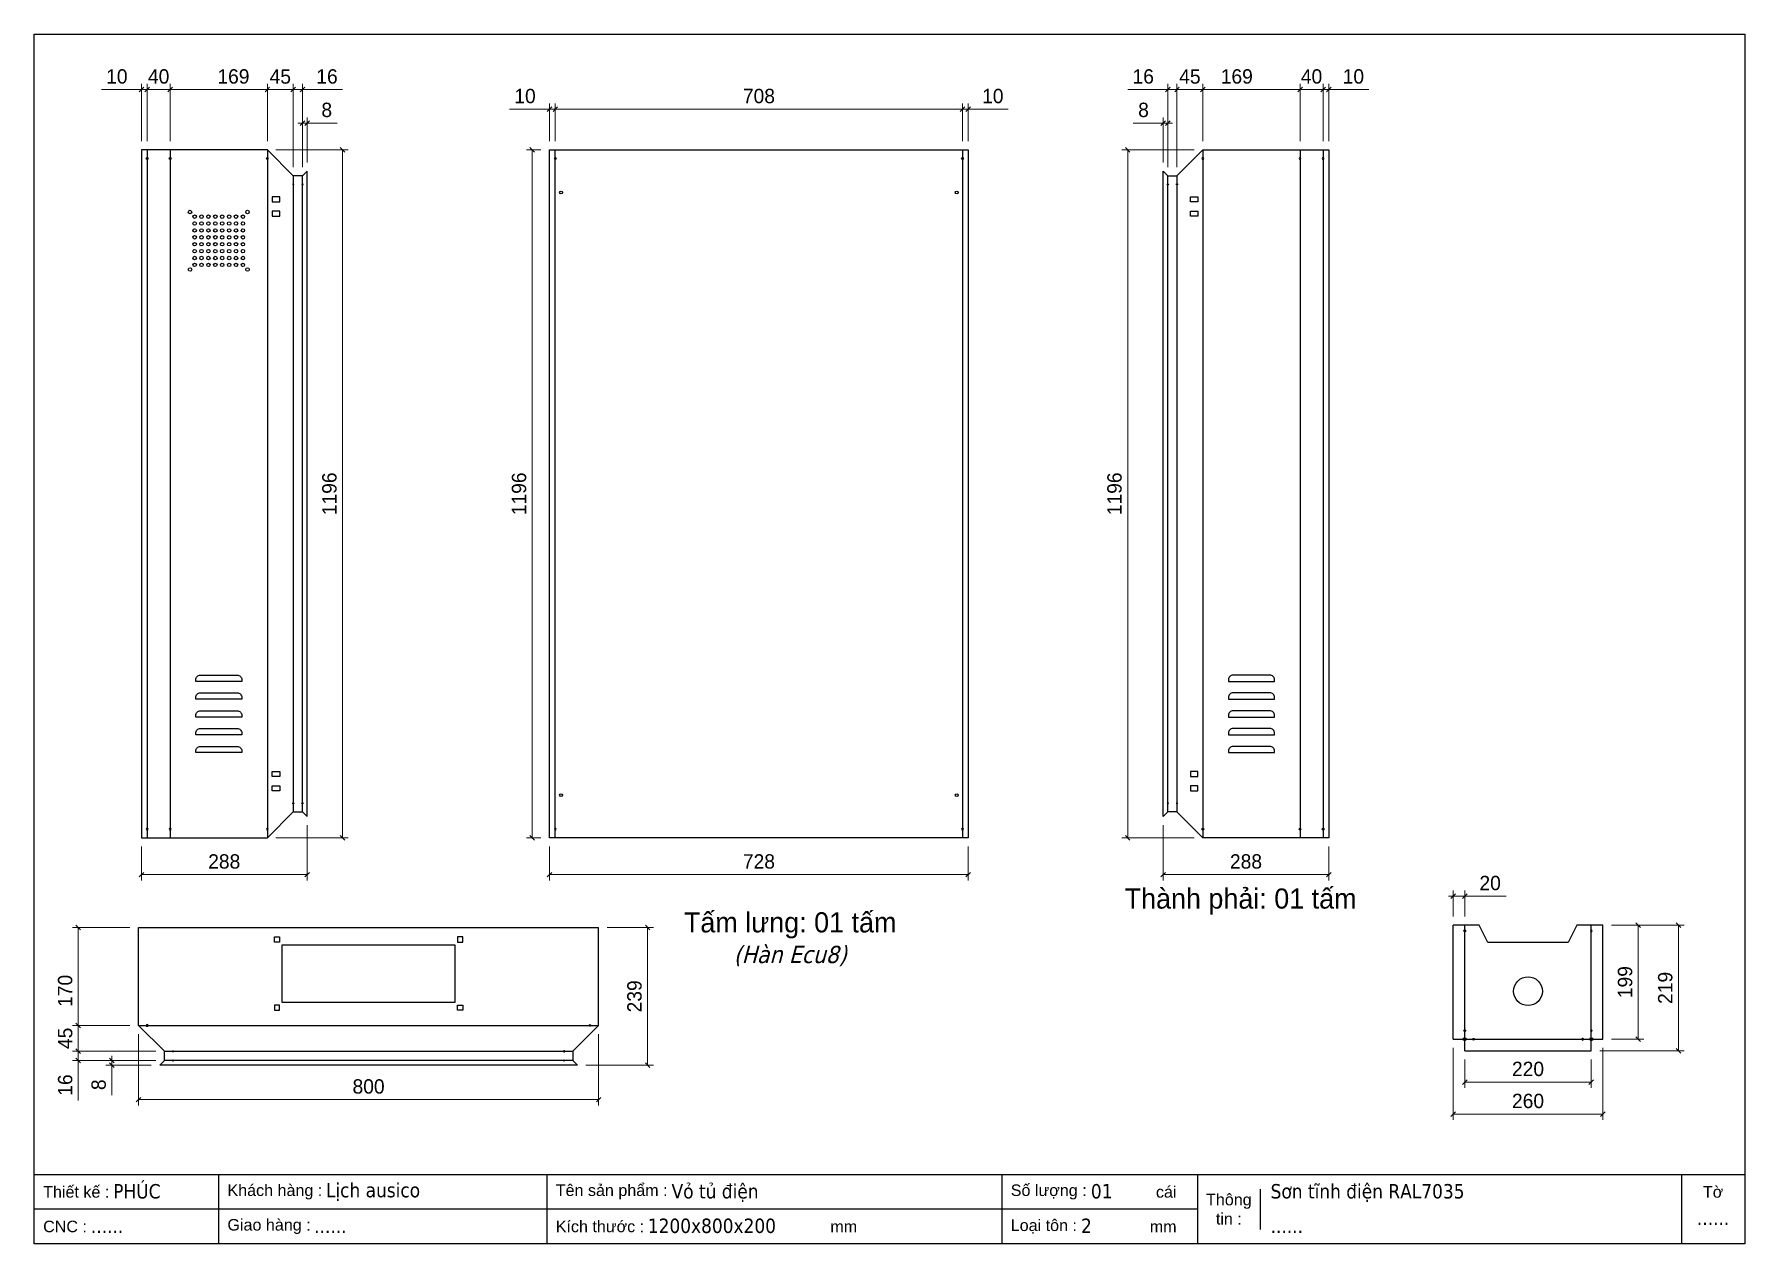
# Model space of a CAD drawing. Header units: millimetres. Extents: x 0 to 2974, y 0 to 2103.
import ezdxf
from ezdxf.enums import TextEntityAlignment as Align

# ---------------------------------------------------------------- set-up
doc = ezdxf.new("R2010")
doc.units = ezdxf.units.MM
doc.layers.add('CNC', color=7, linetype='Continuous')
doc.layers.add('DIM', color=253, linetype='Continuous')
doc.styles.add('Arial', font='arial.ttf')
doc.styles.add('Tahoma (Input Text)', font='tahoma.ttf')
doc.dimstyles.new('Dim-25', dxfattribs={"dimtxt": 25, "dimasz": 8, "dimexe": 10, "dimexo": 15, "dimgap": 10, "dimtad": 1, "dimdec": 0, "dimtxsty": 'Standard', "dimblk": 'OBLIQUE', "dimcen": 10, "dimclrd": 5, "dimclre": 5, "dimclrt": 3, "dimazin": 3, "dimtfac": 1, "dimtdec": 0, "dimtmove": 0, "dimatfit": 3, "dimldrblk": 'OBLIQUE', "dimlwd": 9, "dimlwe": 9})

# ---------------------------------------------------------------- blocks, each defined once
blk = doc.blocks.new('*D1')
at = {"color": 0, "linetype": 'ByBlock', "lineweight": -2}
for p, q in [((240.4, 2010.7), (232.4, 2002.7)), ((401.4, 2002.7), (409.4, 2010.7))]:
    blk.add_line(p, q, dxfattribs=at)
at = {"layer": 'Defpoints', "color": 0, "transparency": 16777216}
for p in [(405.4, 2006.7), (236.4, 1901.9), (405.4, 1901.9)]:
    blk.add_point(p, dxfattribs=at)
at = {"layer": 'DIM', "color": 5, "lineweight": 9, "transparency": 16777216}
for p, q in [((236.4, 1916.9), (236.4, 2016.7)), ((236.4, 2006.7), (405.4, 2006.7)), ((405.4, 1916.9), (405.4, 2016.7))]:
    blk.add_line(p, q, dxfattribs=at)
at = {"layer": 'DIM', "color": 3, "transparency": 16777216, "insert": (346.4, 2029.5), "char_height": 25, "attachment_point": 5}
blk.add_mtext('169', dxfattribs=at)
blk = doc.blocks.new('_Oblique')
at = {"color": 0, "linetype": 'ByBlock', "lineweight": -2}
blk.add_line((-0.5, -0.5), (0.5, 0.5), dxfattribs=at)
blk = doc.blocks.new('*D2')
at = {"color": 0, "linetype": 'ByBlock', "lineweight": -2}
for p, q in [((409.4, 2010.7), (401.4, 2002.7)), ((446.4, 2002.7), (454.4, 2010.7))]:
    blk.add_line(p, q, dxfattribs=at)
at = {"layer": 'Defpoints', "color": 0, "transparency": 16777216}
for p in [(450.4, 2006.7), (405.4, 1901.9), (450.4, 1856.9)]:
    blk.add_point(p, dxfattribs=at)
at = {"layer": 'DIM', "color": 5, "lineweight": 9, "transparency": 16777216}
for p, q in [((405.4, 1916.9), (405.4, 2016.7)), ((405.4, 2006.7), (450.4, 2006.7)), ((450.4, 1871.9), (450.4, 2016.7))]:
    blk.add_line(p, q, dxfattribs=at)
at = {"layer": 'DIM', "color": 3, "transparency": 16777216, "insert": (427.9, 2029.4), "char_height": 25, "attachment_point": 5}
blk.add_mtext('45', dxfattribs=at)
blk = doc.blocks.new('*D3')
at = {"color": 0, "linetype": 'ByBlock', "lineweight": -2}
for p, q in [((190.4, 645.8), (182.4, 637.8)), ((470.4, 637.8), (478.4, 645.8))]:
    blk.add_line(p, q, dxfattribs=at)
at = {"layer": 'Defpoints', "color": 0, "transparency": 16777216}
for p in [(474.4, 742.9), (186.4, 705.9), (186.4, 641.8)]:
    blk.add_point(p, dxfattribs=at)
at = {"layer": 'DIM', "color": 5, "lineweight": 9, "transparency": 16777216}
for p, q in [((474.4, 727.9), (474.4, 631.8)), ((186.4, 690.9), (186.4, 631.8)), ((474.4, 641.8), (186.4, 641.8))]:
    blk.add_line(p, q, dxfattribs=at)
at = {"layer": 'DIM', "color": 3, "transparency": 16777216, "insert": (330.4, 664.6), "char_height": 25, "attachment_point": 5}
blk.add_mtext('288', dxfattribs=at)
blk = doc.blocks.new('*D4')
at = {"color": 0, "linetype": 'ByBlock', "lineweight": -2}
for p, q in [((446.4, 2002.7), (454.4, 2010.7)), ((470.4, 2010.7), (462.4, 2002.7))]:
    blk.add_line(p, q, dxfattribs=at)
at = {"layer": 'Defpoints', "color": 0, "transparency": 16777216}
for p in [(466.4, 2006.7), (450.4, 1856.9), (466.4, 1856.9)]:
    blk.add_point(p, dxfattribs=at)
at = {"layer": 'DIM', "color": 5, "lineweight": 9, "transparency": 16777216}
for p, q in [((450.4, 2006.7), (442.4, 2006.7)), ((450.4, 1871.9), (450.4, 2016.7)), ((450.4, 2006.7), (466.4, 2006.7)), ((466.4, 1871.9), (466.4, 2016.7)), ((466.4, 2006.7), (535.9, 2006.7))]:
    blk.add_line(p, q, dxfattribs=at)
at = {"layer": 'DIM', "color": 3, "transparency": 16777216, "insert": (509.1, 2029.5), "char_height": 25, "attachment_point": 5}
blk.add_mtext('16', dxfattribs=at)
blk = doc.blocks.new('*D5')
at = {"color": 0, "linetype": 'ByBlock', "lineweight": -2}
for p, q in [((462.4, 1944.5), (470.4, 1952.5)), ((478.4, 1952.5), (470.4, 1944.5))]:
    blk.add_line(p, q, dxfattribs=at)
at = {"layer": 'Defpoints', "color": 0, "transparency": 16777216}
for p in [(474.4, 1948.5), (466.4, 1856.9), (474.4, 1864.9)]:
    blk.add_point(p, dxfattribs=at)
at = {"layer": 'DIM', "color": 5, "lineweight": 9, "transparency": 16777216}
for p, q in [((466.4, 1948.5), (458.4, 1948.5)), ((466.4, 1871.9), (466.4, 1958.5)), ((466.4, 1948.5), (474.4, 1948.5)), ((474.4, 1879.9), (474.4, 1958.5)), ((474.4, 1948.5), (526.9, 1948.5))]:
    blk.add_line(p, q, dxfattribs=at)
at = {"layer": 'DIM', "color": 3, "transparency": 16777216, "insert": (508.7, 1971.3), "char_height": 25, "attachment_point": 5}
blk.add_mtext('8', dxfattribs=at)
blk = doc.blocks.new('f3daunguoc')
at = {"layer": 'CNC', "color": 2, "lineweight": -3}
blk.add_circle((0, 0), 1.5, dxfattribs=at)
blk = doc.blocks.new('f2dauxuoi')
at = {"layer": 'CNC', "color": 2, "lineweight": -3}
blk.add_circle((0, 0), 1, dxfattribs=at)
blk = doc.blocks.new('*D6')
at = {"color": 0, "linetype": 'ByBlock', "lineweight": -2}
for p, q in [((200.4, 2010.7), (192.4, 2002.7)), ((232.4, 2002.7), (240.4, 2010.7))]:
    blk.add_line(p, q, dxfattribs=at)
at = {"layer": 'Defpoints', "color": 0, "transparency": 16777216}
for p in [(196.4, 2006.7), (196.4, 1901.9), (236.4, 1901.9)]:
    blk.add_point(p, dxfattribs=at)
at = {"layer": 'DIM', "color": 5, "lineweight": 9, "transparency": 16777216}
for p, q in [((196.4, 1916.9), (196.4, 2016.7)), ((236.4, 2006.7), (196.4, 2006.7)), ((236.4, 1916.9), (236.4, 2016.7))]:
    blk.add_line(p, q, dxfattribs=at)
at = {"layer": 'DIM', "color": 3, "transparency": 16777216, "insert": (216.4, 2029.5), "char_height": 25, "attachment_point": 5}
blk.add_mtext('40', dxfattribs=at)
blk = doc.blocks.new('*D7')
at = {"color": 0, "linetype": 'ByBlock', "lineweight": -2}
for p, q in [((182.4, 2002.7), (190.4, 2010.7)), ((200.4, 2010.7), (192.4, 2002.7))]:
    blk.add_line(p, q, dxfattribs=at)
at = {"layer": 'Defpoints', "color": 0, "transparency": 16777216}
for p in [(186.4, 2006.7), (186.4, 1901.9), (196.4, 1901.9)]:
    blk.add_point(p, dxfattribs=at)
at = {"layer": 'DIM', "color": 5, "lineweight": 9, "transparency": 16777216}
for p, q in [((186.4, 2006.7), (117, 2006.7)), ((186.4, 1916.9), (186.4, 2016.7)), ((196.4, 2006.7), (186.4, 2006.7)), ((196.4, 1916.9), (196.4, 2016.7)), ((196.4, 2006.7), (204.4, 2006.7))]:
    blk.add_line(p, q, dxfattribs=at)
at = {"layer": 'DIM', "color": 3, "transparency": 16777216, "insert": (143.7, 2029.5), "char_height": 25, "attachment_point": 5}
blk.add_mtext('10', dxfattribs=at)
blk = doc.blocks.new('*D8')
at = {"color": 0, "linetype": 'ByBlock', "lineweight": -2}
for p, q in [((540.1, 1897.9), (532.1, 1905.9)), ((532.1, 709.9), (540.1, 701.9))]:
    blk.add_line(p, q, dxfattribs=at)
at = {"layer": 'Defpoints', "color": 0, "transparency": 16777216}
for p in [(405.4, 1901.9), (405.4, 705.9), (536.1, 705.9)]:
    blk.add_point(p, dxfattribs=at)
at = {"layer": 'DIM', "color": 5, "lineweight": 9, "transparency": 16777216}
for p, q in [((420.4, 1901.9), (546.1, 1901.9)), ((536.1, 1901.9), (536.1, 705.9)), ((420.4, 705.9), (546.1, 705.9))]:
    blk.add_line(p, q, dxfattribs=at)
at = {"layer": 'DIM', "color": 3, "transparency": 16777216, "insert": (513.4, 1303.9), "char_height": 25, "attachment_point": 5, "rotation": 90}
blk.add_mtext('1196', dxfattribs=at)
blk = doc.blocks.new('*D9')
at = {"color": 0, "linetype": 'ByBlock', "lineweight": -2}
for p, q in [((2792.9, 550.1), (2784.9, 558.1)), ((2784.9, 359.6), (2792.9, 351.6))]:
    blk.add_line(p, q, dxfattribs=at)
at = {"layer": 'Defpoints', "color": 0, "transparency": 16777216}
for p in [(2727.4, 554.1), (2727.4, 355.6), (2788.9, 355.6)]:
    blk.add_point(p, dxfattribs=at)
at = {"layer": 'DIM', "color": 5, "lineweight": 9, "transparency": 16777216}
for p, q in [((2742.4, 554.1), (2798.9, 554.1)), ((2788.9, 554.1), (2788.9, 355.6)), ((2742.4, 355.6), (2798.9, 355.6))]:
    blk.add_line(p, q, dxfattribs=at)
at = {"layer": 'DIM', "color": 3, "transparency": 16777216, "insert": (2766.2, 454.9), "char_height": 25, "attachment_point": 5, "rotation": 90}
blk.add_mtext('199', dxfattribs=at)
blk = doc.blocks.new('*D10')
at = {"color": 0, "linetype": 'ByBlock', "lineweight": -2}
for p, q in [((2862.9, 550.1), (2854.9, 558.1)), ((2854.9, 339.6), (2862.9, 331.6))]:
    blk.add_line(p, q, dxfattribs=at)
at = {"layer": 'Defpoints', "color": 0, "transparency": 16777216}
for p in [(2727.4, 554.1), (2707.4, 335.6), (2858.9, 335.6)]:
    blk.add_point(p, dxfattribs=at)
at = {"layer": 'DIM', "color": 5, "lineweight": 9, "transparency": 16777216}
for p, q in [((2742.4, 554.1), (2868.9, 554.1)), ((2858.9, 554.1), (2858.9, 335.6)), ((2722.4, 335.6), (2868.9, 335.6))]:
    blk.add_line(p, q, dxfattribs=at)
at = {"layer": 'DIM', "color": 3, "transparency": 16777216, "insert": (2836.1, 444.9), "char_height": 25, "attachment_point": 5, "rotation": 90}
blk.add_mtext('219', dxfattribs=at)
blk = doc.blocks.new('*D11')
at = {"color": 0, "linetype": 'ByBlock', "lineweight": -2}
for p, q in [((2491.4, 285.1), (2483.4, 277.1)), ((2703.4, 277.1), (2711.4, 285.1))]:
    blk.add_line(p, q, dxfattribs=at)
at = {"layer": 'Defpoints', "color": 0, "transparency": 16777216}
for p in [(2487.4, 335.6), (2707.4, 335.6), (2707.4, 281.1)]:
    blk.add_point(p, dxfattribs=at)
at = {"layer": 'DIM', "color": 5, "lineweight": 9, "transparency": 16777216}
for p, q in [((2487.4, 320.6), (2487.4, 271.1)), ((2707.4, 320.6), (2707.4, 271.1)), ((2487.4, 281.1), (2707.4, 281.1))]:
    blk.add_line(p, q, dxfattribs=at)
at = {"layer": 'DIM', "color": 3, "transparency": 16777216, "insert": (2597.4, 303.9), "char_height": 25, "attachment_point": 5}
blk.add_mtext('220', dxfattribs=at)
blk = doc.blocks.new('*D12')
at = {"color": 0, "linetype": 'ByBlock', "lineweight": -2}
for p, q in [((2471.4, 229.4), (2463.4, 221.4)), ((2723.4, 221.4), (2731.4, 229.4))]:
    blk.add_line(p, q, dxfattribs=at)
at = {"layer": 'Defpoints', "color": 0, "transparency": 16777216}
for p in [(2467.4, 355.6), (2727.4, 355.6), (2727.4, 225.4)]:
    blk.add_point(p, dxfattribs=at)
at = {"layer": 'DIM', "color": 5, "lineweight": 9, "transparency": 16777216}
for p, q in [((2467.4, 340.6), (2467.4, 215.4)), ((2727.4, 340.6), (2727.4, 215.4)), ((2467.4, 225.4), (2727.4, 225.4))]:
    blk.add_line(p, q, dxfattribs=at)
at = {"layer": 'DIM', "color": 3, "transparency": 16777216, "insert": (2597.4, 248.2), "char_height": 25, "attachment_point": 5}
blk.add_mtext('260', dxfattribs=at)
blk = doc.blocks.new('*D13')
at = {"color": 0, "linetype": 'ByBlock', "lineweight": -2}
for p, q in [((2463.4, 600.4), (2471.4, 608.4)), ((2491.4, 608.4), (2483.4, 600.4))]:
    blk.add_line(p, q, dxfattribs=at)
at = {"layer": 'Defpoints', "color": 0, "transparency": 16777216}
for p in [(2487.4, 604.4), (2467.4, 554.1), (2487.4, 554.1)]:
    blk.add_point(p, dxfattribs=at)
at = {"layer": 'DIM', "color": 5, "lineweight": 9, "transparency": 16777216}
for p, q in [((2467.4, 604.4), (2459.4, 604.4)), ((2467.4, 569.1), (2467.4, 614.4)), ((2467.4, 604.4), (2487.4, 604.4)), ((2487.4, 569.1), (2487.4, 614.4)), ((2487.4, 604.4), (2559.5, 604.4))]:
    blk.add_line(p, q, dxfattribs=at)
at = {"layer": 'DIM', "color": 3, "transparency": 16777216, "insert": (2531.5, 627.1), "char_height": 25, "attachment_point": 5}
blk.add_mtext('20', dxfattribs=at)
blk = doc.blocks.new('khungtenAsean2')
at = {"color": 7}
for p, q in [((2970, -1980), (0, -1980)), ((320, -1980), (320, -2100)), ((890, -1980), (890, -2100)), ((1680, -1980), (1680, -2100)), ((2020, -1980), (2020, -2100)), ((2860, -1980), (2860, -2100)), ((2128.3, -2005), (2128.3, -2075)), ((2020, -2040), (0, -2040))]:
    blk.add_line(p, q, dxfattribs=at)
blk.add_lwpolyline([(0, 0), (2970, 0), (2970, -2100), (0, -2100)], close=True, dxfattribs=at)
at = {"color": 2, "char_height": 20, "style": 'Arial'}
for s, insert, width, attachment_point in [('  Thiết kế :', (0, -2010), 917.634, 4), ('  Khách hàng :', (320, -2010), 917.634, 4), ('  Tên sản phẩm :', (890, -2010), 917.634, 4), ('  Số lượng :', (1680, -2010), 917.634, 4), ('cái', (1947.6, -2010), 917.634, 4), ('Thông\\Ptin :', (2074.2, -2040), 108.311, 5), ('Tờ', (2915, -2010), 110, 5), ('  CNC :', (0, -2070), 917.634, 4), ('  Giao hàng :', (320, -2070), 917.634, 4), ('  Kích thước :', (890, -2070), 917.634, 4), ('mm', (1382.3, -2070), 917.634, 4), ('  Loại tôn :', (1680, -2070), 917.634, 4), ('mm', (1936.9, -2070), 917.634, 4)]:
    blk.add_mtext(s, dxfattribs=dict(at, insert=insert, width=width, attachment_point=attachment_point))
at = {"color": 1, "style": 'Tahoma (Input Text)', "flags": 8}
for tag, p in [('#01', (137.1, -2021.3)), ('#03', (506.6, -2019.3)), ('#05', (1106.6, -2021.3)), ('#07', (1834.7, -2021.3)), ('#09', (2146.7, -2021.3)), ('#02', (98.5, -2081.3)), ('#04', (486.1, -2081.3)), ('#06', (1065.3, -2081.3)), ('#08', (1817.4, -2081.3)), ('#10', (2146.7, -2081.3))]:
    blk.add_attdef(tag, p, '', height=25, dxfattribs=at)
blk.add_attdef('#11', text='', height=25, dxfattribs=at).set_placement((2915, -2067.3), align=Align.CENTER)
blk = doc.blocks.new('*D14')
at = {"color": 0, "linetype": 'ByBlock', "lineweight": -2}
for p, q in [((900.1, 645.8), (892.1, 637.8)), ((1620.1, 637.8), (1628.1, 645.8))]:
    blk.add_line(p, q, dxfattribs=at)
at = {"layer": 'Defpoints', "color": 0, "transparency": 16777216}
for p in [(896.1, 705.9), (1624.1, 705.9), (1624.1, 641.8)]:
    blk.add_point(p, dxfattribs=at)
at = {"layer": 'DIM', "color": 5, "lineweight": 9, "transparency": 16777216}
for p, q in [((896.1, 690.9), (896.1, 631.8)), ((1624.1, 690.9), (1624.1, 631.8)), ((896.1, 641.8), (1624.1, 641.8))]:
    blk.add_line(p, q, dxfattribs=at)
at = {"layer": 'DIM', "color": 3, "transparency": 16777216, "insert": (1260.1, 664.6), "char_height": 25, "attachment_point": 5}
blk.add_mtext('728', dxfattribs=at)
blk = doc.blocks.new('*D15')
at = {"color": 0, "linetype": 'ByBlock', "lineweight": -2}
for p, q in [((910.1, 1976.6), (902.1, 1968.6)), ((1610.1, 1968.6), (1618.1, 1976.6))]:
    blk.add_line(p, q, dxfattribs=at)
at = {"layer": 'Defpoints', "color": 0, "transparency": 16777216}
for p in [(1614.1, 1972.6), (906.1, 1901.9), (1614.1, 1901.9)]:
    blk.add_point(p, dxfattribs=at)
at = {"layer": 'DIM', "color": 5, "lineweight": 9, "transparency": 16777216}
for p, q in [((906.1, 1916.9), (906.1, 1982.6)), ((906.1, 1972.6), (1614.1, 1972.6)), ((1614.1, 1916.9), (1614.1, 1982.6))]:
    blk.add_line(p, q, dxfattribs=at)
at = {"layer": 'DIM', "color": 3, "transparency": 16777216, "insert": (1260.1, 1995.4), "char_height": 25, "attachment_point": 5}
blk.add_mtext('708', dxfattribs=at)
blk = doc.blocks.new('*D16')
at = {"color": 0, "linetype": 'ByBlock', "lineweight": -2}
for p, q in [((1610.1, 1968.6), (1618.1, 1976.6)), ((1628.1, 1976.6), (1620.1, 1968.6))]:
    blk.add_line(p, q, dxfattribs=at)
at = {"layer": 'Defpoints', "color": 0, "transparency": 16777216}
for p in [(1624.1, 1972.6), (1614.1, 1901.9), (1624.1, 1901.9)]:
    blk.add_point(p, dxfattribs=at)
at = {"layer": 'DIM', "color": 5, "lineweight": 9, "transparency": 16777216}
for p, q in [((1614.1, 1972.6), (1606.1, 1972.6)), ((1614.1, 1916.9), (1614.1, 1982.6)), ((1614.1, 1972.6), (1624.1, 1972.6)), ((1624.1, 1916.9), (1624.1, 1982.6)), ((1624.1, 1972.6), (1693.5, 1972.6))]:
    blk.add_line(p, q, dxfattribs=at)
at = {"layer": 'DIM', "color": 3, "transparency": 16777216, "insert": (1666.8, 1995.4), "char_height": 25, "attachment_point": 5}
blk.add_mtext('10', dxfattribs=at)
blk = doc.blocks.new('*D17')
at = {"color": 0, "linetype": 'ByBlock', "lineweight": -2}
for p, q in [((892.1, 1968.6), (900.1, 1976.6)), ((910.1, 1976.6), (902.1, 1968.6))]:
    blk.add_line(p, q, dxfattribs=at)
at = {"layer": 'Defpoints', "color": 0, "transparency": 16777216}
for p in [(896.1, 1972.6), (896.1, 1901.9), (906.1, 1901.9)]:
    blk.add_point(p, dxfattribs=at)
at = {"layer": 'DIM', "color": 5, "lineweight": 9, "transparency": 16777216}
for p, q in [((896.1, 1972.6), (826.7, 1972.6)), ((896.1, 1916.9), (896.1, 1982.6)), ((906.1, 1972.6), (896.1, 1972.6)), ((906.1, 1916.9), (906.1, 1982.6)), ((906.1, 1972.6), (914.1, 1972.6))]:
    blk.add_line(p, q, dxfattribs=at)
at = {"layer": 'DIM', "color": 3, "transparency": 16777216, "insert": (853.4, 1995.4), "char_height": 25, "attachment_point": 5}
blk.add_mtext('10', dxfattribs=at)
blk = doc.blocks.new('*D18')
at = {"color": 0, "linetype": 'ByBlock', "lineweight": -2}
for p, q in [((869.8, 1897.9), (861.8, 1905.9)), ((861.8, 709.9), (869.8, 701.9))]:
    blk.add_line(p, q, dxfattribs=at)
at = {"layer": 'Defpoints', "color": 0, "ltscale": 3, "transparency": 16777216}
for p in [(896.1, 1901.9), (865.8, 705.9), (896.1, 705.9)]:
    blk.add_point(p, dxfattribs=at)
at = {"layer": 'DIM', "color": 5, "lineweight": 9, "ltscale": 3, "transparency": 16777216}
for p, q in [((881.1, 1901.9), (855.8, 1901.9)), ((865.8, 1901.9), (865.8, 705.9)), ((881.1, 705.9), (855.8, 705.9))]:
    blk.add_line(p, q, dxfattribs=at)
at = {"layer": 'DIM', "color": 3, "ltscale": 3, "transparency": 16777216, "insert": (843.1, 1303.9), "char_height": 25, "attachment_point": 5, "rotation": 90}
blk.add_mtext('1196', dxfattribs=at)
blk = doc.blocks.new('*D19')
at = {"color": 0, "linetype": 'ByBlock', "lineweight": -2}
for p, q in [((2036, 2010.7), (2028, 2002.7)), ((2197, 2002.7), (2205, 2010.7))]:
    blk.add_line(p, q, dxfattribs=at)
at = {"layer": 'Defpoints', "color": 0, "transparency": 16777216}
for p in [(2032, 2006.7), (2032, 1901.9), (2201, 1901.9)]:
    blk.add_point(p, dxfattribs=at)
at = {"layer": 'DIM', "color": 5, "lineweight": 9, "transparency": 16777216}
for p, q in [((2032, 1916.9), (2032, 2016.7)), ((2201, 2006.7), (2032, 2006.7)), ((2201, 1916.9), (2201, 2016.7))]:
    blk.add_line(p, q, dxfattribs=at)
at = {"layer": 'DIM', "color": 3, "transparency": 16777216, "insert": (2091, 2029.5), "char_height": 25, "attachment_point": 5}
blk.add_mtext('169', dxfattribs=at)
blk = doc.blocks.new('*D20')
at = {"color": 0, "linetype": 'ByBlock', "lineweight": -2}
for p, q in [((1991, 2010.7), (1983, 2002.7)), ((2028, 2002.7), (2036, 2010.7))]:
    blk.add_line(p, q, dxfattribs=at)
at = {"layer": 'Defpoints', "color": 0, "transparency": 16777216}
for p in [(1987, 2006.7), (2032, 1901.9), (1987, 1856.9)]:
    blk.add_point(p, dxfattribs=at)
at = {"layer": 'DIM', "color": 5, "lineweight": 9, "transparency": 16777216}
for p, q in [((1987, 1871.9), (1987, 2016.7)), ((2032, 2006.7), (1987, 2006.7)), ((2032, 1916.9), (2032, 2016.7))]:
    blk.add_line(p, q, dxfattribs=at)
at = {"layer": 'DIM', "color": 3, "transparency": 16777216, "insert": (2009.5, 2029.4), "char_height": 25, "attachment_point": 5}
blk.add_mtext('45', dxfattribs=at)
blk = doc.blocks.new('*D21')
at = {"color": 0, "linetype": 'ByBlock', "lineweight": -2}
for p, q in [((1967, 645.8), (1959, 637.8)), ((2247, 637.8), (2255, 645.8))]:
    blk.add_line(p, q, dxfattribs=at)
at = {"layer": 'Defpoints', "color": 0, "transparency": 16777216}
for p in [(1963, 742.9), (2251, 705.9), (2251, 641.8)]:
    blk.add_point(p, dxfattribs=at)
at = {"layer": 'DIM', "color": 5, "lineweight": 9, "transparency": 16777216}
for p, q in [((1963, 727.9), (1963, 631.8)), ((2251, 690.9), (2251, 631.8)), ((1963, 641.8), (2251, 641.8))]:
    blk.add_line(p, q, dxfattribs=at)
at = {"layer": 'DIM', "color": 3, "transparency": 16777216, "insert": (2107, 664.6), "char_height": 25, "attachment_point": 5}
blk.add_mtext('288', dxfattribs=at)
blk = doc.blocks.new('*D22')
at = {"color": 0, "linetype": 'ByBlock', "lineweight": -2}
for p, q in [((1967, 2002.7), (1975, 2010.7)), ((1991, 2010.7), (1983, 2002.7))]:
    blk.add_line(p, q, dxfattribs=at)
at = {"layer": 'Defpoints', "color": 0, "transparency": 16777216}
for p in [(1971, 2006.7), (1971, 1856.9), (1987, 1856.9)]:
    blk.add_point(p, dxfattribs=at)
at = {"layer": 'DIM', "color": 5, "lineweight": 9, "transparency": 16777216}
for p, q in [((1971, 2006.7), (1901.6, 2006.7)), ((1971, 1871.9), (1971, 2016.7)), ((1987, 2006.7), (1971, 2006.7)), ((1987, 1871.9), (1987, 2016.7)), ((1987, 2006.7), (1995, 2006.7))]:
    blk.add_line(p, q, dxfattribs=at)
at = {"layer": 'DIM', "color": 3, "transparency": 16777216, "insert": (1928.3, 2029.5), "char_height": 25, "attachment_point": 5}
blk.add_mtext('16', dxfattribs=at)
blk = doc.blocks.new('*D23')
at = {"color": 0, "linetype": 'ByBlock', "lineweight": -2}
for p, q in [((1959, 1944.5), (1967, 1952.5)), ((1975, 1952.5), (1967, 1944.5))]:
    blk.add_line(p, q, dxfattribs=at)
at = {"layer": 'Defpoints', "color": 0, "transparency": 16777216}
for p in [(1963, 1948.5), (1963, 1864.9), (1971, 1856.9)]:
    blk.add_point(p, dxfattribs=at)
at = {"layer": 'DIM', "color": 5, "lineweight": 9, "transparency": 16777216}
for p, q in [((1963, 1948.5), (1910.6, 1948.5)), ((1963, 1879.9), (1963, 1958.5)), ((1971, 1948.5), (1963, 1948.5)), ((1971, 1871.9), (1971, 1958.5)), ((1971, 1948.5), (1979, 1948.5))]:
    blk.add_line(p, q, dxfattribs=at)
at = {"layer": 'DIM', "color": 3, "transparency": 16777216, "insert": (1928.8, 1971.3), "char_height": 25, "attachment_point": 5}
blk.add_mtext('8', dxfattribs=at)
blk = doc.blocks.new('*D24')
at = {"color": 0, "linetype": 'ByBlock', "lineweight": -2}
for p, q in [((2205, 2010.7), (2197, 2002.7)), ((2237, 2002.7), (2245, 2010.7))]:
    blk.add_line(p, q, dxfattribs=at)
at = {"layer": 'Defpoints', "color": 0, "transparency": 16777216}
for p in [(2241, 2006.7), (2201, 1901.9), (2241, 1901.9)]:
    blk.add_point(p, dxfattribs=at)
at = {"layer": 'DIM', "color": 5, "lineweight": 9, "transparency": 16777216}
for p, q in [((2201, 1916.9), (2201, 2016.7)), ((2201, 2006.7), (2241, 2006.7)), ((2241, 1916.9), (2241, 2016.7))]:
    blk.add_line(p, q, dxfattribs=at)
at = {"layer": 'DIM', "color": 3, "transparency": 16777216, "insert": (2221, 2029.5), "char_height": 25, "attachment_point": 5}
blk.add_mtext('40', dxfattribs=at)
blk = doc.blocks.new('*D25')
at = {"color": 0, "linetype": 'ByBlock', "lineweight": -2}
for p, q in [((2237, 2002.7), (2245, 2010.7)), ((2255, 2010.7), (2247, 2002.7))]:
    blk.add_line(p, q, dxfattribs=at)
at = {"layer": 'Defpoints', "color": 0, "transparency": 16777216}
for p in [(2251, 2006.7), (2241, 1901.9), (2251, 1901.9)]:
    blk.add_point(p, dxfattribs=at)
at = {"layer": 'DIM', "color": 5, "lineweight": 9, "transparency": 16777216}
for p, q in [((2241, 2006.7), (2233, 2006.7)), ((2241, 1916.9), (2241, 2016.7)), ((2241, 2006.7), (2251, 2006.7)), ((2251, 1916.9), (2251, 2016.7)), ((2251, 2006.7), (2320.4, 2006.7))]:
    blk.add_line(p, q, dxfattribs=at)
at = {"layer": 'DIM', "color": 3, "transparency": 16777216, "insert": (2293.7, 2029.5), "char_height": 25, "attachment_point": 5}
blk.add_mtext('10', dxfattribs=at)
blk = doc.blocks.new('*D26')
at = {"color": 0, "linetype": 'ByBlock', "lineweight": -2}
for p, q in [((1905.3, 1897.9), (1897.3, 1905.9)), ((1897.3, 709.9), (1905.3, 701.9))]:
    blk.add_line(p, q, dxfattribs=at)
at = {"layer": 'Defpoints', "color": 0, "transparency": 16777216}
for p in [(2032, 1901.9), (1901.3, 705.9), (2032, 705.9)]:
    blk.add_point(p, dxfattribs=at)
at = {"layer": 'DIM', "color": 5, "lineweight": 9, "transparency": 16777216}
for p, q in [((2017, 1901.9), (1891.3, 1901.9)), ((1901.3, 1901.9), (1901.3, 705.9)), ((2017, 705.9), (1891.3, 705.9))]:
    blk.add_line(p, q, dxfattribs=at)
at = {"layer": 'DIM', "color": 3, "transparency": 16777216, "insert": (1878.5, 1303.9), "char_height": 25, "attachment_point": 5, "rotation": 90}
blk.add_mtext('1196', dxfattribs=at)
blk = doc.blocks.new('*D27')
at = {"color": 0, "linetype": 'ByBlock', "lineweight": -2}
for p, q in [((80.6, 545.7), (72.6, 553.7)), ((72.6, 383.7), (80.6, 375.7))]:
    blk.add_line(p, q, dxfattribs=at)
at = {"layer": 'Defpoints', "color": 0, "transparency": 16777216}
for p in [(181.4, 549.7), (76.6, 379.7), (181.4, 379.7)]:
    blk.add_point(p, dxfattribs=at)
at = {"layer": 'DIM', "color": 5, "lineweight": 9, "transparency": 16777216}
for p, q in [((166.4, 549.7), (66.6, 549.7)), ((76.6, 549.7), (76.6, 379.7)), ((166.4, 379.7), (66.6, 379.7))]:
    blk.add_line(p, q, dxfattribs=at)
at = {"layer": 'DIM', "color": 3, "transparency": 16777216, "insert": (53.9, 439.7), "char_height": 25, "attachment_point": 5, "rotation": 90}
blk.add_mtext('170', dxfattribs=at)
blk = doc.blocks.new('*D28')
at = {"color": 0, "linetype": 'ByBlock', "lineweight": -2}
for p, q in [((80.6, 375.7), (72.6, 383.7)), ((72.6, 338.7), (80.6, 330.7))]:
    blk.add_line(p, q, dxfattribs=at)
at = {"layer": 'Defpoints', "color": 0, "transparency": 16777216}
for p in [(181.4, 379.7), (76.6, 334.7), (226.4, 334.7)]:
    blk.add_point(p, dxfattribs=at)
at = {"layer": 'DIM', "color": 5, "lineweight": 9, "transparency": 16777216}
for p, q in [((166.4, 379.7), (66.6, 379.7)), ((76.6, 379.7), (76.6, 334.7)), ((211.4, 334.7), (66.6, 334.7))]:
    blk.add_line(p, q, dxfattribs=at)
at = {"layer": 'DIM', "color": 3, "transparency": 16777216, "insert": (53.9, 357.2), "char_height": 25, "attachment_point": 5, "rotation": 90}
blk.add_mtext('45', dxfattribs=at)
blk = doc.blocks.new('*D29')
at = {"color": 0, "linetype": 'ByBlock', "lineweight": -2}
for p, q in [((72.6, 338.7), (80.6, 330.7)), ((80.6, 314.7), (72.6, 322.7))]:
    blk.add_line(p, q, dxfattribs=at)
at = {"layer": 'Defpoints', "color": 0, "transparency": 16777216}
for p in [(226.4, 334.7), (76.6, 318.7), (226.4, 318.7)]:
    blk.add_point(p, dxfattribs=at)
at = {"layer": 'DIM', "color": 5, "lineweight": 9, "transparency": 16777216}
for p, q in [((211.4, 334.7), (66.6, 334.7)), ((76.6, 334.7), (76.6, 342.7)), ((76.6, 334.7), (76.6, 318.7)), ((211.4, 318.7), (66.6, 318.7)), ((76.6, 318.7), (76.6, 249.3))]:
    blk.add_line(p, q, dxfattribs=at)
at = {"layer": 'DIM', "color": 3, "transparency": 16777216, "insert": (53.9, 276), "char_height": 25, "attachment_point": 5, "rotation": 90}
blk.add_mtext('16', dxfattribs=at)
blk = doc.blocks.new('*D30')
at = {"color": 0, "linetype": 'ByBlock', "lineweight": -2}
for p, q in [((130.8, 322.7), (138.8, 314.7)), ((138.8, 306.7), (130.8, 314.7))]:
    blk.add_line(p, q, dxfattribs=at)
at = {"layer": 'Defpoints', "color": 0, "transparency": 16777216}
for p in [(134.8, 310.7), (218.4, 310.7), (226.4, 318.7)]:
    blk.add_point(p, dxfattribs=at)
at = {"layer": 'DIM', "color": 5, "lineweight": 9, "transparency": 16777216}
for p, q in [((211.4, 318.7), (124.8, 318.7)), ((203.4, 310.7), (124.8, 310.7)), ((134.8, 318.7), (134.8, 326.7)), ((134.8, 318.7), (134.8, 310.7)), ((134.8, 310.7), (134.8, 258.3))]:
    blk.add_line(p, q, dxfattribs=at)
at = {"layer": 'DIM', "color": 3, "transparency": 16777216, "insert": (112.1, 276.5), "char_height": 25, "attachment_point": 5, "rotation": 90}
blk.add_mtext('8', dxfattribs=at)
blk = doc.blocks.new('*D31')
at = {"color": 0, "linetype": 'ByBlock', "lineweight": -2}
for p, q in [((1070.6, 545.7), (1062.6, 553.7)), ((1062.6, 314.7), (1070.6, 306.7))]:
    blk.add_line(p, q, dxfattribs=at)
at = {"layer": 'Defpoints', "color": 0, "transparency": 16777216}
for p in [(981.4, 549.7), (944.4, 310.7), (1066.6, 310.7)]:
    blk.add_point(p, dxfattribs=at)
at = {"layer": 'DIM', "color": 5, "lineweight": 9, "transparency": 16777216}
for p, q in [((996.4, 549.7), (1076.6, 549.7)), ((1066.6, 549.7), (1066.6, 310.7)), ((959.4, 310.7), (1076.6, 310.7))]:
    blk.add_line(p, q, dxfattribs=at)
at = {"layer": 'DIM', "color": 3, "transparency": 16777216, "insert": (1043.8, 430.2), "char_height": 25, "attachment_point": 5, "rotation": 90}
blk.add_mtext('239', dxfattribs=at)
blk = doc.blocks.new('*D32')
at = {"color": 0, "linetype": 'ByBlock', "lineweight": -2}
for p, q in [((185.4, 254.6), (177.4, 246.6)), ((977.4, 246.6), (985.4, 254.6))]:
    blk.add_line(p, q, dxfattribs=at)
at = {"layer": 'Defpoints', "color": 0, "transparency": 16777216}
for p in [(181.4, 379.7), (981.4, 379.7), (981.4, 250.6)]:
    blk.add_point(p, dxfattribs=at)
at = {"layer": 'DIM', "color": 5, "lineweight": 9, "transparency": 16777216}
for p, q in [((181.4, 364.7), (181.4, 240.6)), ((981.4, 364.7), (981.4, 240.6)), ((181.4, 250.6), (981.4, 250.6))]:
    blk.add_line(p, q, dxfattribs=at)
at = {"layer": 'DIM', "color": 3, "transparency": 16777216, "insert": (581.4, 273.4), "char_height": 25, "attachment_point": 5}
blk.add_mtext('800', dxfattribs=at)

msp = doc.modelspace()

# ---------------------------------------------------------------- linework, layer by layer
at = {"color": 7}
for p, q in [((186.4, 1901.9), (186.4, 705.9)), ((196.4, 1901.9), (196.4, 705.9)), ((236.4, 1901.9), (236.4, 705.9)), ((405.4, 1901.9), (405.4, 705.9)), ((450.4, 1856.9), (405.4, 1901.9)), ((896.1, 1901.9), (1624.1, 1901.9)), ((896.1, 705.9), (896.1, 1901.9)), ((906.1, 705.9), (906.1, 1901.9)), ((1614.1, 1901.9), (1614.1, 705.9)), ((1624.1, 1901.9), (1624.1, 705.9)), ((1987, 1856.9), (2032, 1901.9)), ((2032, 1901.9), (2032, 705.9)), ((2201, 1901.9), (2201, 705.9)), ((2241, 1901.9), (2241, 705.9)), ((2251, 1901.9), (2251, 705.9)), ((466.4, 1856.9), (450.4, 1856.9)), ((450.4, 1856.9), (450.4, 750.9)), ((474.4, 1864.9), (466.4, 1856.9)), ((466.4, 750.9), (466.4, 1856.9)), ((474.4, 742.9), (474.4, 1864.9)), ((1963, 742.9), (1963, 1864.9)), ((1963, 1864.9), (1971, 1856.9)), ((1971, 750.9), (1971, 1856.9)), ((1971, 1856.9), (1987, 1856.9)), ((1987, 1856.9), (1987, 750.9)), ((450.4, 750.9), (405.4, 705.9)), ((450.4, 750.9), (466.4, 750.9)), ((466.4, 750.9), (474.4, 742.9)), ((1971, 750.9), (1963, 742.9)), ((1987, 750.9), (1971, 750.9)), ((1987, 750.9), (2032, 705.9)), ((1624.1, 705.9), (896.1, 705.9)), ((181.4, 549.7), (981.4, 549.7)), ((181.4, 379.7), (181.4, 549.7)), ((981.4, 379.7), (981.4, 549.7)), ((2467.4, 355.6), (2467.4, 554.1)), ((2512.4, 554.1), (2467.4, 554.1)), ((2487.4, 335.6), (2487.4, 554.1)), ((2527.4, 524.1), (2512.4, 554.1)), ((2682.4, 554.1), (2667.4, 524.1)), ((2707.4, 554.1), (2682.4, 554.1)), ((2727.4, 554.1), (2682.4, 554.1)), ((2707.4, 335.6), (2707.4, 554.1)), ((2727.4, 355.6), (2727.4, 554.1)), ((2667.4, 524.1), (2527.4, 524.1)), ((181.4, 379.7), (981.4, 379.7)), ((226.4, 334.7), (181.4, 379.7)), ((936.4, 334.7), (981.4, 379.7)), ((226.4, 318.7), (226.4, 334.7)), ((226.4, 334.7), (936.4, 334.7)), ((936.4, 334.7), (936.4, 318.7)), ((2467.4, 355.6), (2727.4, 355.6)), ((2487.4, 335.6), (2707.4, 335.6)), ((218.4, 310.7), (226.4, 318.7)), ((944.4, 310.7), (218.4, 310.7)), ((936.4, 318.7), (226.4, 318.7)), ((936.4, 318.7), (944.4, 310.7))]:
    msp.add_line(p, q, dxfattribs=at)
for points in [[(405.4, 1901.9), (186.4, 1901.9)], [(2032, 1901.9), (2251, 1901.9)], [(186.4, 705.9), (405.4, 705.9)], [(2251, 705.9), (2032, 705.9)]]:
    msp.add_lwpolyline(points, dxfattribs=at)
at = {"color": 2}
for points in [[(426.9, 1820.4), (413.9, 1820.4), (413.9, 1811.4), (426.9, 1811.4)], [(2010.5, 1820.4), (2023.5, 1820.4), (2023.5, 1811.4), (2010.5, 1811.4)], [(426.9, 1795.4), (413.9, 1795.4), (413.9, 1786.4), (426.9, 1786.4)], [(2010.5, 1795.4), (2023.5, 1795.4), (2023.5, 1786.4), (2010.5, 1786.4)], [(426.9, 812.4), (413.9, 812.4), (413.9, 821.4), (426.9, 821.4)], [(2010.5, 812.4), (2023.5, 812.4), (2023.5, 821.4), (2010.5, 821.4)], [(426.9, 787.4), (413.9, 787.4), (413.9, 796.4), (426.9, 796.4)], [(2010.5, 787.4), (2023.5, 787.4), (2023.5, 796.4), (2010.5, 796.4)], [(426.7, 524.5), (417.7, 524.5), (417.7, 533.5), (426.7, 533.5)], [(736.2, 524.5), (745.2, 524.5), (745.2, 533.5), (736.2, 533.5)], [(426.7, 415), (417.7, 415), (417.7, 406), (426.7, 406)], [(736.2, 415), (745.2, 415), (745.2, 406), (736.2, 406)]]:
    msp.add_lwpolyline(points, close=True, dxfattribs=at)
for points in [[(288.9, 988.9), (352.9, 988.9, -0.414214), (360.9, 980.9), (360.9, 977.9), (280.9, 977.9), (280.9, 980.9, -0.414214)], [(2148.5, 988.9), (2084.5, 988.9, 0.414214), (2076.5, 980.9), (2076.5, 977.9), (2156.5, 977.9), (2156.5, 980.9, 0.414214)], [(288.9, 957.9), (352.9, 957.9, -0.414214), (360.9, 949.9), (360.9, 946.9), (280.9, 946.9), (280.9, 949.9, -0.414214)], [(2148.5, 957.9), (2084.5, 957.9, 0.414214), (2076.5, 949.9), (2076.5, 946.9), (2156.5, 946.9), (2156.5, 949.9, 0.414214)], [(288.9, 926.9), (352.9, 926.9, -0.414214), (360.9, 918.9), (360.9, 915.9), (280.9, 915.9), (280.9, 918.9, -0.414214)], [(2148.5, 926.9), (2084.5, 926.9, 0.414214), (2076.5, 918.9), (2076.5, 915.9), (2156.5, 915.9), (2156.5, 918.9, 0.414214)], [(288.9, 895.9), (352.9, 895.9, -0.414214), (360.9, 887.9), (360.9, 884.9), (280.9, 884.9), (280.9, 887.9, -0.414214)], [(2148.5, 895.9), (2084.5, 895.9, 0.414214), (2076.5, 887.9), (2076.5, 884.9), (2156.5, 884.9), (2156.5, 887.9, 0.414214)], [(288.9, 864.9), (352.9, 864.9, -0.414214), (360.9, 856.9), (360.9, 853.9), (280.9, 853.9), (280.9, 856.9, -0.414214)], [(2148.5, 864.9), (2084.5, 864.9, 0.414214), (2076.5, 856.9), (2076.5, 853.9), (2156.5, 853.9), (2156.5, 856.9, 0.414214)]]:
    msp.add_lwpolyline(points, format="xyb", close=True, dxfattribs=at)
at = {"color": 2, "ltscale": 3}
msp.add_lwpolyline([(431.4, 519.7), (731.4, 519.7), (731.4, 419.7), (431.4, 419.7)], close=True, dxfattribs=at)
for centre, radius in [((916.1, 1827.9), 2.5), ((1604.1, 1827.9), 2.5), ((270.9, 1793.9), 3), ((278.9, 1785.9), 3), ((290.9, 1785.9), 3), ((302.9, 1785.9), 3), ((314.9, 1785.9), 3), ((326.9, 1785.9), 3), ((338.9, 1785.9), 3), ((350.9, 1785.9), 3), ((362.9, 1785.9), 3), ((370.9, 1793.9), 3), ((278.9, 1773.9), 3), ((278.9, 1761.9), 3), ((290.9, 1773.9), 3), ((290.9, 1761.9), 3), ((302.9, 1773.9), 3), ((302.9, 1761.9), 3), ((314.9, 1773.9), 3), ((314.9, 1761.9), 3), ((326.9, 1773.9), 3), ((326.9, 1761.9), 3), ((338.9, 1773.9), 3), ((338.9, 1761.9), 3), ((350.9, 1773.9), 3), ((350.9, 1761.9), 3), ((362.9, 1773.9), 3), ((362.9, 1761.9), 3), ((278.9, 1749.9), 3), ((278.9, 1737.9), 3), ((278.9, 1725.9), 3), ((290.9, 1749.9), 3), ((290.9, 1737.9), 3), ((290.9, 1725.9), 3), ((302.9, 1749.9), 3), ((302.9, 1737.9), 3), ((302.9, 1725.9), 3), ((314.9, 1749.9), 3), ((314.9, 1737.9), 3), ((314.9, 1725.9), 3), ((326.9, 1749.9), 3), ((326.9, 1737.9), 3), ((326.9, 1725.9), 3), ((338.9, 1749.9), 3), ((338.9, 1737.9), 3), ((338.9, 1725.9), 3), ((350.9, 1749.9), 3), ((350.9, 1737.9), 3), ((350.9, 1725.9), 3), ((362.9, 1749.9), 3), ((362.9, 1737.9), 3), ((362.9, 1725.9), 3), ((270.9, 1693.9), 3), ((278.9, 1713.9), 3), ((278.9, 1701.9), 3), ((290.9, 1713.9), 3), ((290.9, 1701.9), 3), ((302.9, 1713.9), 3), ((302.9, 1701.9), 3), ((314.9, 1713.9), 3), ((314.9, 1701.9), 3), ((326.9, 1713.9), 3), ((326.9, 1701.9), 3), ((338.9, 1713.9), 3), ((338.9, 1701.9), 3), ((350.9, 1713.9), 3), ((350.9, 1701.9), 3), ((362.9, 1713.9), 3), ((362.9, 1701.9), 3), ((370.9, 1693.9), 3), ((916.1, 779.9), 2.5), ((1604.1, 779.9), 2.5)]:
    msp.add_circle(centre, radius, dxfattribs=at)
at = {"color": 2}
for centre, radius in [((2597.4, 439.1), 25), ((2487.4, 355.6), 2.5), ((2707.4, 355.6), 2.5)]:
    msp.add_circle(centre, radius, dxfattribs=at)

# ---------------------------------------------------------------- block references
at = {"color": 7}
ref = msp.add_blockref('khungtenAsean2', (0, 2103), dxfattribs=dict(at, xscale=1.001444400008722, yscale=1.001444400008722, zscale=1.001444400008722))
ref.add_attrib('#11', '......', dxfattribs={"color": 1, "height": 25.04, "style": 'Tahoma (Input Text)'}).set_placement((2919.2, 32.7), align=Align.CENTER)
ref.add_attrib('#09', 'Sơn tĩnh điện RAL7035', (2149.8, 78.8), dxfattribs={"color": 1, "height": 25.036, "style": 'Tahoma (Input Text)'})
ref.add_attrib('#10', '......', (2149.8, 18.8), dxfattribs={"color": 1, "height": 25.04, "style": 'Tahoma (Input Text)'})
ref.add_attrib('#08', '2', (1820.1, 18.8), dxfattribs={"color": 1, "height": 25, "style": 'Tahoma (Input Text)'})
ref.add_attrib('#07', '01', (1837.3, 78.8), dxfattribs={"color": 1, "height": 25.04, "style": 'Tahoma (Input Text)'})
ref.add_attrib('#06', '1200x800x200', (1066.9, 18.8), dxfattribs={"color": 1, "height": 25.036, "style": 'Tahoma (Input Text)'})
ref.add_attrib('#05', 'Vỏ tủ điện', (1108.2, 78.8), dxfattribs={"color": 1, "height": 25.04, "style": 'Tahoma (Input Text)'})
ref.add_attrib('#04', '......', (486.8, 18.8), dxfattribs={"color": 1, "height": 25.04, "style": 'Tahoma (Input Text)'})
ref.add_attrib('#03', 'Lịch ausico', (507.3, 80.8), dxfattribs={"color": 1, "height": 25.036, "style": 'Tahoma (Input Text)'})
ref.add_attrib('#02', '......', (98.6, 18.8), dxfattribs={"color": 1, "height": 25.04, "style": 'Tahoma (Input Text)'})
ref.add_attrib('#01', 'PHÚC', (137.3, 78.8), dxfattribs={"color": 1, "height": 25.04, "style": 'Tahoma (Input Text)'})
at = {"lineweight": -3}
for name, p, rotation in [('f3daunguoc', (196.4, 1886.9), 180), ('f3daunguoc', (236.4, 1886.9), 180), ('f3daunguoc', (405.4, 1886.9), 180), ('f3daunguoc', (906.1, 1886.9), 180), ('f3daunguoc', (1614.1, 1886.9), 180), ('f2dauxuoi', (450.4, 765.9), 180), ('f2dauxuoi', (466.4, 765.9), 180), ('f3daunguoc', (2487.4, 544.1), 90), ('f3daunguoc', (966.4, 379.7), 90), ('f3daunguoc', (2487.4, 370.6), 90), ('f3daunguoc', (2502.4, 355.6), 90), ('f2dauxuoi', (241.4, 334.7), 90), ('f2dauxuoi', (241.4, 318.7), 90)]:
    msp.add_blockref(name, p, dxfattribs=dict(at, rotation=rotation))
at = {"lineweight": -3, "xscale": -1}
for name, p, rotation in [('f3daunguoc', (2032, 1886.9), 180), ('f3daunguoc', (2201, 1886.9), 180), ('f3daunguoc', (2241, 1886.9), 180), ('f2dauxuoi', (1971, 765.9), 180), ('f2dauxuoi', (1987, 765.9), 180), ('f3daunguoc', (2707.4, 544.1), 270), ('f3daunguoc', (196.4, 379.7), 270), ('f3daunguoc', (2692.4, 355.6), 270), ('f3daunguoc', (2707.4, 370.6), 270), ('f2dauxuoi', (921.4, 334.7), 270), ('f2dauxuoi', (921.4, 318.7), 270)]:
    msp.add_blockref(name, p, dxfattribs=dict(at, rotation=rotation))
for name, p in [('f2dauxuoi', (450.4, 1841.9)), ('f2dauxuoi', (466.4, 1841.9)), ('f3daunguoc', (196.4, 720.9)), ('f3daunguoc', (236.4, 720.9)), ('f3daunguoc', (405.4, 720.9)), ('f3daunguoc', (906.1, 720.9)), ('f3daunguoc', (1614.1, 720.9))]:
    msp.add_blockref(name, p, dxfattribs=at)
at = {"lineweight": -3}
for name, p in [('f2dauxuoi', (1971, 1841.9)), ('f2dauxuoi', (1987, 1841.9)), ('f3daunguoc', (2032, 720.9)), ('f3daunguoc', (2201, 720.9)), ('f3daunguoc', (2241, 720.9))]:
    msp.add_blockref(name, p, dxfattribs=at)

# ---------------------------------------------------------------- texts
at = {"color": 7, "char_height": 35, "attachment_point": 5}
for s, insert, width in [('Thành phải: 01 tấm', (2097.6, 595), 1122), ('Tấm lưng: 01 tấm\\P{\\fTahoma|b0|i1|c0|p34;\\H0.8571x;(Hàn Ecu8)}', (1314.4, 529.5), 1322)]:
    msp.add_mtext(s, dxfattribs=dict(at, insert=insert, width=width))

# ---------------------------------------------------------------- dimensions: what is measured, and where the dimension line sits
at = {"layer": 'DIM', "color": 7}
for base, p1, p2, angle, picture, middle in [((186.4, 2006.7), (196.4, 1901.9), (186.4, 1901.9), 180, '*D7', (143.7, 2029.5)), ((1971, 2006.7), (1987, 1856.9), (1971, 1856.9), 180, '*D22', (1928.3, 2029.5)), ((896.1, 1972.6), (906.1, 1901.9), (896.1, 1901.9), 180, '*D17', (853.4, 1995.4)), ((1963, 1948.5), (1971, 1856.9), (1963, 1864.9), 180, '*D23', (1928.8, 1971.3)), ((536.1, 705.9), (405.4, 1901.9), (405.4, 705.9), 90, '*D8', (513.4, 1303.9)), ((1901.3, 705.9), (2032, 1901.9), (2032, 705.9), 90, '*D26', (1878.5, 1303.9)), ((186.4, 641.8), (474.4, 742.9), (186.4, 705.9), 180, '*D3', (330.4, 664.6)), ((1066.6, 310.7), (981.4, 549.7), (944.4, 310.7), 90, '*D31', (1043.8, 430.2)), ((2858.8501082, 335.6196343), (2727.3738906, 554.1196343), (2707.3738906, 335.6196343), 90, '*D10', (2836.0857835, 444.8696343)), ((2788.9432751, 355.6196343), (2727.3738906, 554.1196343), (2727.3738906, 355.6196343), 90, '*D9', (2766.1789504, 454.8696343)), ((76.6, 318.7), (226.4, 334.7), (226.4, 318.7), 270, '*D29', (53.9, 276)), ((134.8, 310.7), (226.4, 318.7), (218.4, 310.7), 270, '*D30', (112.1, 276.5))]:
    dim = msp.add_linear_dim(base=base, p1=p1, p2=p2, angle=angle, dimstyle='Dim-25', dxfattribs=at)
    dim.commit()
    dim.dimension.update_dxf_attribs({"geometry": picture, "text_midpoint": middle})
for base, p1, p2, angle, picture, middle in [((196.4, 2006.7), (236.4, 1901.9), (196.4, 1901.9), 180, '*D6', (216.4, 2006.7)), ((1987, 2006.7), (2032, 1901.9), (1987, 1856.9), 180, '*D20', (2009.5, 2006.7)), ((2032, 2006.7), (2201, 1901.9), (2032, 1901.9), 180, '*D19', (2091, 2006.7)), ((76.6, 379.7), (181.4, 549.7), (181.4, 379.7), 270, '*D27', (76.6, 439.7)), ((76.6, 334.7), (181.4, 379.7), (226.4, 334.7), 270, '*D28', (76.6, 357.2))]:
    dim = msp.add_linear_dim(base=base, p1=p1, p2=p2, angle=angle, dimstyle='Dim-25', dxfattribs=at)
    dim.commit()
    dim.dimension.update_dxf_attribs({"geometry": picture, "text_midpoint": middle, "dimtype": 160})
for base, p1, p2, picture, middle in [((405.4, 2006.7), (236.4, 1901.9), (405.4, 1901.9), '*D1', (346.4, 2006.7)), ((450.4, 2006.7), (405.4, 1901.9), (450.4, 1856.9), '*D2', (427.9, 2006.7)), ((2241, 2006.7), (2201, 1901.9), (2241, 1901.9), '*D24', (2221, 2006.7))]:
    dim = msp.add_linear_dim(base=base, p1=p1, p2=p2, dimstyle='Dim-25', dxfattribs=at)
    dim.commit()
    dim.dimension.update_dxf_attribs({"geometry": picture, "text_midpoint": middle, "dimtype": 160})
for base, p1, p2, picture, middle in [((466.4, 2006.7), (450.4, 1856.9), (466.4, 1856.9), '*D4', (509.1, 2029.5)), ((2251, 2006.7), (2241, 1901.9), (2251, 1901.9), '*D25', (2293.7, 2029.5)), ((1614.1, 1972.6), (906.1, 1901.9), (1614.1, 1901.9), '*D15', (1260.1, 1995.4)), ((1624.1, 1972.6), (1614.1, 1901.9), (1624.1, 1901.9), '*D16', (1666.8, 1995.4)), ((474.4, 1948.5), (466.4, 1856.9), (474.4, 1864.9), '*D5', (508.7, 1971.3)), ((2251, 641.8), (1963, 742.9), (2251, 705.9), '*D21', (2107, 664.6)), ((1624.1, 641.8), (896.1, 705.9), (1624.1, 705.9), '*D14', (1260.1, 664.6)), ((2487.4, 604.4), (2467.4, 554.1), (2487.4, 554.1), '*D13', (2531.5, 627.1)), ((981.4, 250.6), (181.4, 379.7), (981.4, 379.7), '*D32', (581.4, 273.4)), ((2727.4, 225.4), (2467.4, 355.6), (2727.4, 355.6), '*D12', (2597.4, 248.2)), ((2707.4, 281.1), (2487.4, 335.6), (2707.4, 335.6), '*D11', (2597.4, 303.9))]:
    dim = msp.add_linear_dim(base=base, p1=p1, p2=p2, dimstyle='Dim-25', dxfattribs=at)
    dim.commit()
    dim.dimension.update_dxf_attribs({"geometry": picture, "text_midpoint": middle})
at = {"layer": 'DIM', "color": 2, "ltscale": 3}
dim = msp.add_linear_dim(base=(865.8, 705.9), p1=(896.1, 1901.9), p2=(896.1, 705.9), angle=90, dimstyle='Dim-25', dxfattribs=at)
dim.commit()
dim.dimension.update_dxf_attribs({"geometry": '*D18', "text_midpoint": (843.1, 1303.9)})

doc.saveas('drawing.dxf')
